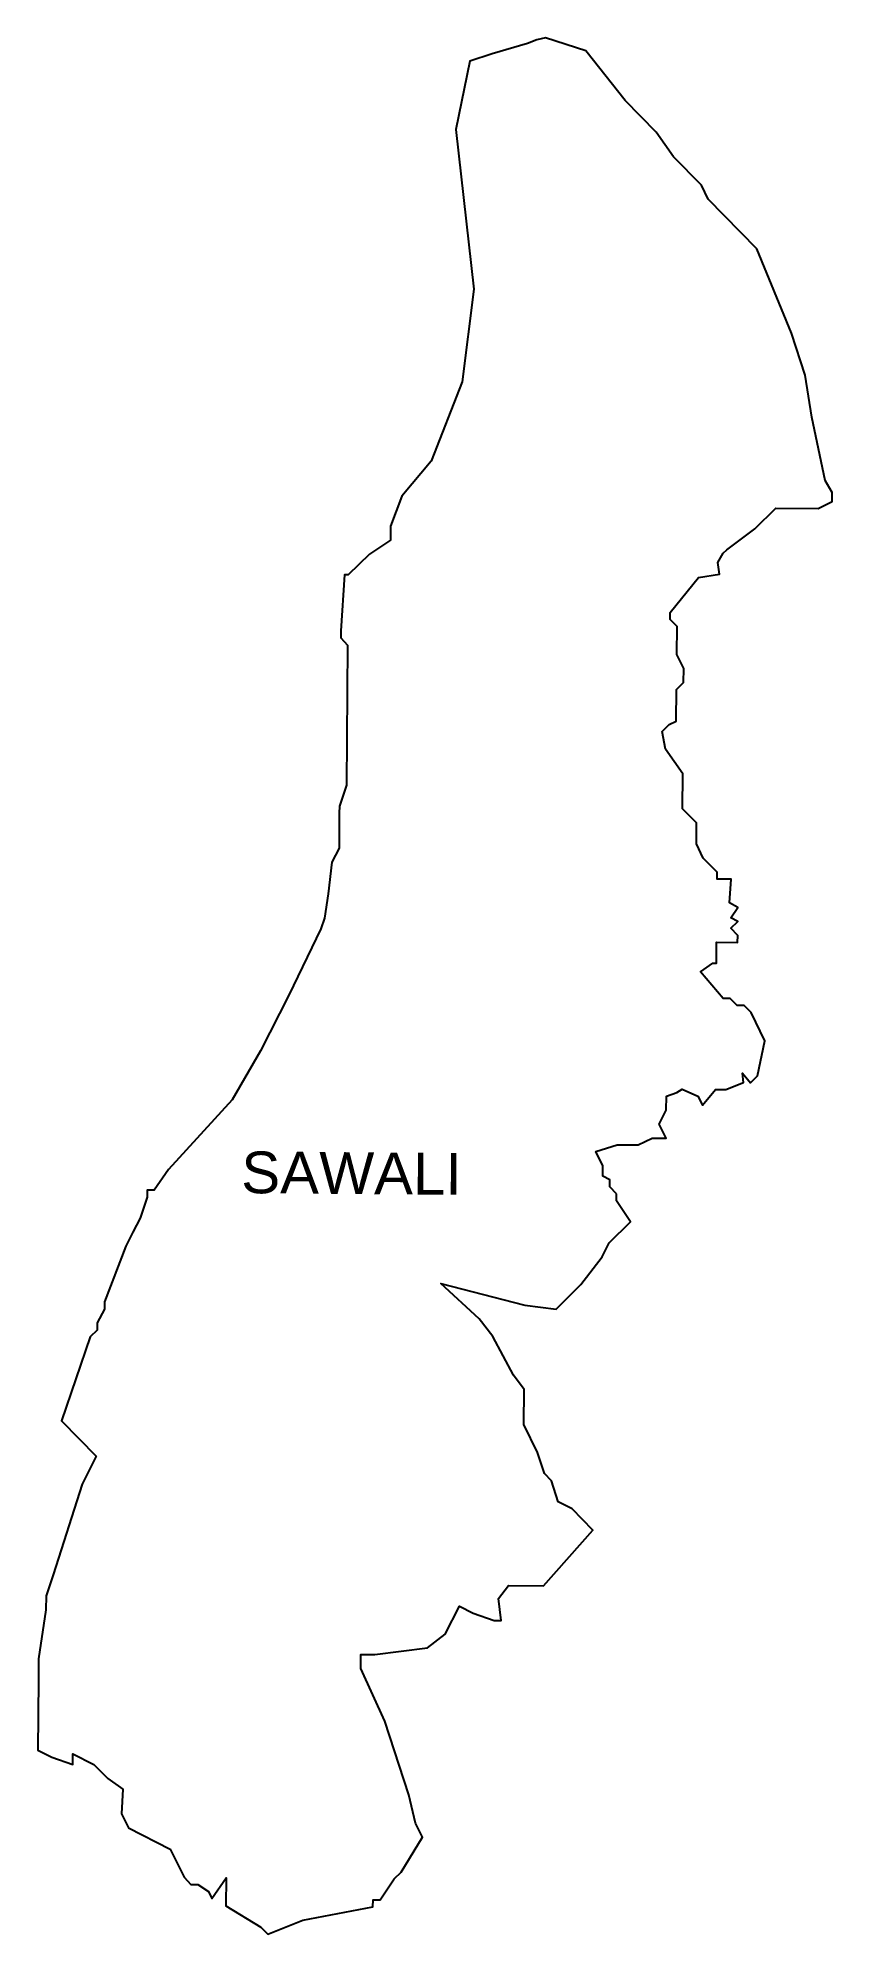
# Model space of a CAD drawing. Header units: metres. Extents: x 285229 to 293236, y 2020557 to 2024204.
# Drawn here: x 291966 to 293236, y 2020557 to 2023586 of the extents above.
import ezdxf

# ---------------------------------------------------------------- set-up
doc = ezdxf.new("R2010")
doc.units = ezdxf.units.M
doc.layers.add('VILLAGE BOUNDRY', color=10, linetype='Continuous')
doc.layers.add('VILLAGE NAME', color=250, linetype='Continuous')
doc.styles.get("Standard").update_dxf_attribs({"font": 'simplex.shx'})

msp = doc.modelspace()

# ---------------------------------------------------------------- linework, layer by layer
at = {"layer": 'VILLAGE BOUNDRY'}
msp.add_lwpolyline([(292891.4, 2021739.7), (292880.3, 2021750.9), (292880.4, 2021762.1), (292869.2, 2021767.8), (292869.3, 2021784.6), (292858.3, 2021807.1), (292892, 2021818), (292925.6, 2021818), (292948.1, 2021828.8), (292970.5, 2021828.6), (292959.4, 2021851.1), (292970.8, 2021873.4), (292971, 2021895.8), (292987.8, 2021901.3), (292996.1, 2021906.8), (293021.3, 2021895.4), (293028.9, 2021881.1), (293049.4, 2021906.4), (293066.2, 2021906.3), (293094.3, 2021917.3), (293092.6, 2021932.3), (293105.5, 2021917.2), (293116.8, 2021928.3), (293128.4, 2021984.2), (293106.4, 2022029.1), (293095.3, 2022040.4), (293084, 2022040.5), (293072.9, 2022051.8), (293061.8, 2022051.9), (293025.3, 2022094.4), (293045.4, 2022108), (293051, 2022108), (293051.2, 2022141.5), (293084.8, 2022141.3), (293084.9, 2022152.5), (293073.8, 2022163.8), (293085.1, 2022174.9), (293073.9, 2022180.6), (293085.2, 2022197.3), (293071.8, 2022204.7), (293074.4, 2022242.1), (293052, 2022242.3), (293052.1, 2022253.5), (293029.9, 2022276.1), (293018.8, 2022298.6), (293019.1, 2022332.2), (293008, 2022343.4), (292996.9, 2022354.7), (292997.3, 2022410.7), (292969.6, 2022450.1), (292964.2, 2022478.2), (292975.5, 2022489.3), (292986.8, 2022494.8), (292987.1, 2022545.2), (292998.4, 2022556.3), (292998.6, 2022578.7), (292987.6, 2022601.2), (292987.9, 2022646), (292976.8, 2022657.2), (292976.9, 2022668.4), (293022.1, 2022724.1), (293055.8, 2022729.4), (293053, 2022748.1), (293061.6, 2022763), (293067.3, 2022768.5), (293112.3, 2022801.8), (293146.1, 2022835.1), (293213.3, 2022834.6), (293235.8, 2022845.6), (293235.8, 2022860.3), (293224.9, 2022879.3), (293203.3, 2022980.2), (293192.6, 2023047.5), (293170.7, 2023114.9), (293115.7, 2023249.6), (293037.9, 2023328.6), (293026.9, 2023351.1), (292982.5, 2023396.3), (292954.8, 2023435.7), (292904.8, 2023486.4), (292842.3, 2023565.9), (292777.5, 2023586.4), (292763.7, 2023583.1), (292748.7, 2023577.2), (292692.6, 2023560.9), (292656.6, 2023549.2), (292634.5, 2023439.8), (292662.9, 2023184.9), (292644.3, 2023037), (292594.9, 2022910.2), (292547.8, 2022854), (292530, 2022806.2), (292529.9, 2022783.8), (292496.1, 2022761.7), (292462.3, 2022728.4), (292456.6, 2022728.4), (292450.3, 2022638.9), (292450.3, 2022627.7), (292461.4, 2022616.4), (292459.7, 2022392.4), (292448.2, 2022358.9), (292448.1, 2022347.8), (292447.9, 2022314.2), (292447.7, 2022291.8), (292436.3, 2022269.4), (292430.3, 2022219.1), (292424.4, 2022180), (292418.7, 2022163.2), (292367.5, 2022057.2), (292322, 2021968), (292276.6, 2021890), (292175, 2021778.7), (292152.3, 2021745.4), (292141.2, 2021745.4), (292141.1, 2021734.2), (292129.6, 2021700.7), (292118.2, 2021678.4), (292106.9, 2021656.1), (292072.6, 2021566.8), (292072.5, 2021555.6), (292061, 2021533.3), (292061, 2021522), (292049.8, 2021510.9), (292026.9, 2021443.9), (292003.9, 2021376.9), (292059.5, 2021320.5), (292036.8, 2021275.9), (291990.9, 2021130.7), (291979.4, 2021097.1), (291979.2, 2021074.8), (291967.4, 2020996.5), (291967.2, 2020962.9), (291966.3, 2020850.9), (291988.6, 2020839.5), (292022.1, 2020828.1), (292022.1, 2020845.1), (292055.7, 2020827.8), (292077.9, 2020805.3), (292102.3, 2020788.3), (292099.9, 2020749.1), (292110.9, 2020726.6), (292177.8, 2020692.5), (292188.9, 2020670), (292199.9, 2020647.6), (292211, 2020636.3), (292222.2, 2020636.2), (292238.9, 2020624.9), (292244.4, 2020613.6), (292267.1, 2020647), (292266.7, 2020602.2), (292322.5, 2020568.2), (292333.6, 2020556.9), (292389.7, 2020578.9), (292445.8, 2020589.7), (292501.9, 2020600.4), (292502, 2020611.6), (292513.2, 2020611.6), (292535.8, 2020645), (292547.1, 2020656.1), (292581.1, 2020711.8), (292570.1, 2020734.3), (292559.2, 2020779.2), (292521, 2020897), (292482.4, 2020981.3), (292482.6, 2021003.7), (292505, 2021003.6), (292589.1, 2021014.1), (292617.2, 2021036.3), (292640, 2021080.9), (292662.3, 2021069.5), (292695.8, 2021058.1), (292707, 2021058), (292702.4, 2021092.9), (292718.6, 2021113.9), (292774.6, 2021113.4), (292853.6, 2021202.4), (292820.3, 2021236.3), (292798, 2021247.7), (292787.1, 2021281.3), (292775.9, 2021292.6), (292765, 2021326.3), (292743, 2021371.3), (292743.4, 2021427.2), (292726.8, 2021449.8), (292693.7, 2021511.6), (292671.5, 2021539.8), (292610.3, 2021596.2), (292744.4, 2021561.6), (292794.8, 2021555.6), (292834.3, 2021594.5), (292868.2, 2021639), (292879.6, 2021661.3), (292913.4, 2021694.7), (292891.3, 2021728.4)], close=True, dxfattribs=at)

# ---------------------------------------------------------------- texts
at = {"layer": 'VILLAGE NAME', "insert": (292291.7, 2021807.5), "char_height": 66.752, "attachment_point": 1, "rotation": 359.5442}
msp.add_mtext_dynamic_manual_height_columns('{\\fArial|b0|i0|c0|p34;SAWALI}', width=482.851, gutter_width=333.8, heights=[0], dxfattribs=at)

doc.saveas('drawing.dxf')
